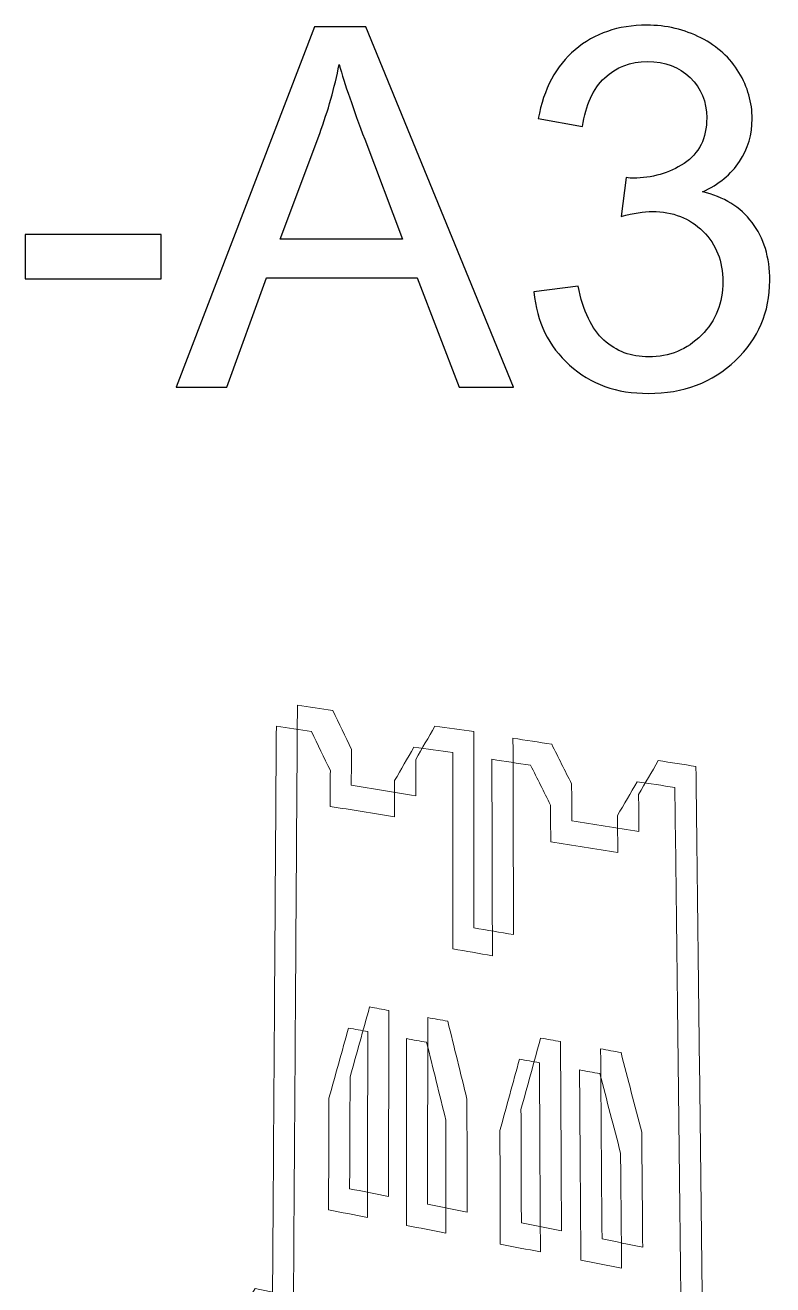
# Model space of a CAD drawing. Header units: centimetres. Extents: x -10.6 to 11.8, y -10.5 to 10.6.
# Drawn here: x 5.944 to 6.52, y 9.656 to 10.627 of the extents above; entities that cross this region are included whole.
import ezdxf

# ---------------------------------------------------------------- set-up
doc = ezdxf.new("R2010")
doc.units = ezdxf.units.CM
doc.header["$MEASUREMENT"] = 0
doc.layers.add('Livello 1', color=7, linetype='Continuous')

msp = doc.modelspace()

# ---------------------------------------------------------------- linework, layer by layer
at = {"layer": 'Livello 1', "color": 7}
for points, knots in [([(6.0605, 10.34826), (6.0605, 10.34826), (6.16721, 10.62605), (6.16721, 10.62605), (6.16721, 10.62605), (6.16721, 10.62605), (6.2068, 10.62605), (6.2068, 10.62605), (6.2068, 10.62605), (6.2068, 10.62605), (6.3205, 10.34826), (6.3205, 10.34826), (6.3205, 10.34826), (6.3205, 10.34826), (6.27859, 10.34826), (6.27859, 10.34826), (6.27859, 10.34826), (6.27859, 10.34826), (6.24618, 10.4324), (6.24618, 10.4324), (6.24618, 10.4324), (6.24618, 10.4324), (6.13003, 10.4324), (6.13003, 10.4324), (6.13003, 10.4324), (6.13003, 10.4324), (6.09956, 10.34826), (6.09956, 10.34826), (6.09956, 10.34826), (6.09956, 10.34826), (6.0605, 10.34826), (6.0605, 10.34826)], [0, 0, 0, 0, 0.125, 0.125, 0.125, 0.125, 0.25, 0.25, 0.25, 0.25, 0.375, 0.375, 0.375, 0.375, 0.5, 0.5, 0.5, 0.5, 0.625, 0.625, 0.625, 0.625, 0.75, 0.75, 0.75, 0.75, 0.875, 0.875, 0.875, 0.875, 1, 1, 1, 1]), ([(6.33622, 10.4216), (6.33622, 10.4216), (6.3703, 10.42613), (6.3703, 10.42613), (6.3703, 10.42613), (6.37425, 10.40679), (6.38091, 10.39289), (6.39029, 10.38435), (6.39029, 10.38435), (6.39973, 10.37581), (6.41118, 10.37154), (6.4247, 10.37154), (6.4247, 10.37154), (6.44074, 10.37154), (6.45432, 10.37711), (6.46538, 10.38823), (6.46538, 10.38823), (6.47637, 10.39935), (6.48194, 10.41313), (6.48194, 10.42956), (6.48194, 10.42956), (6.48194, 10.44521), (6.47683, 10.45815), (6.46661, 10.4683), (6.46661, 10.4683), (6.45632, 10.47845), (6.44332, 10.48356), (6.42754, 10.48356), (6.42754, 10.48356), (6.42107, 10.48356), (6.41305, 10.48227), (6.40348, 10.47975), (6.40348, 10.47975), (6.40348, 10.47975), (6.4073, 10.50969), (6.4073, 10.50969), (6.4073, 10.50969), (6.40956, 10.50943), (6.41137, 10.5093), (6.4128, 10.5093), (6.4128, 10.5093), (6.42728, 10.5093), (6.44035, 10.51312), (6.45199, 10.52069), (6.45199, 10.52069), (6.46363, 10.52826), (6.46945, 10.53996), (6.46945, 10.55574), (6.46945, 10.55574), (6.46945, 10.56823), (6.46518, 10.57864), (6.45671, 10.58679), (6.45671, 10.58679), (6.44824, 10.595), (6.43731, 10.59914), (6.42392, 10.59914), (6.42392, 10.59914), (6.41066, 10.59914), (6.3996, 10.59494), (6.39081, 10.58666), (6.39081, 10.58666), (6.38194, 10.57831), (6.37625, 10.56577), (6.37373, 10.54908), (6.37373, 10.54908), (6.37373, 10.54908), (6.33965, 10.55516), (6.33965, 10.55516), (6.33965, 10.55516), (6.34379, 10.57806), (6.35329, 10.59578), (6.36804, 10.60832), (6.36804, 10.60832), (6.38285, 10.62087), (6.40122, 10.62721), (6.42321, 10.62721), (6.42321, 10.62721), (6.43834, 10.62721), (6.45231, 10.62391), (6.46505, 10.61744), (6.46505, 10.61744), (6.4778, 10.61091), (6.48756, 10.60205), (6.49435, 10.5908), (6.49435, 10.5908), (6.50108, 10.57954), (6.50451, 10.56764), (6.50451, 10.55497), (6.50451, 10.55497), (6.50451, 10.543), (6.50127, 10.53207), (6.49481, 10.52218), (6.49481, 10.52218), (6.48834, 10.51234), (6.47883, 10.50452), (6.46622, 10.4987), (6.46622, 10.4987), (6.48265, 10.49495), (6.49539, 10.48706), (6.50451, 10.47509), (6.50451, 10.47509), (6.51356, 10.46319), (6.51809, 10.44825), (6.51809, 10.43033), (6.51809, 10.43033), (6.51809, 10.40608), (6.50929, 10.38551), (6.49157, 10.36863), (6.49157, 10.36863), (6.47392, 10.35175), (6.45154, 10.34334), (6.4245, 10.34334), (6.4245, 10.34334), (6.40012, 10.34334), (6.37988, 10.35059), (6.36377, 10.36514), (6.36377, 10.36514), (6.34767, 10.37963), (6.33848, 10.39845), (6.33622, 10.4216)], [0, 0, 0, 0, 0.033333, 0.033333, 0.033333, 0.033333, 0.066667, 0.066667, 0.066667, 0.066667, 0.1, 0.1, 0.1, 0.1, 0.133333, 0.133333, 0.133333, 0.133333, 0.166667, 0.166667, 0.166667, 0.166667, 0.2, 0.2, 0.2, 0.2, 0.233333, 0.233333, 0.233333, 0.233333, 0.266667, 0.266667, 0.266667, 0.266667, 0.3, 0.3, 0.3, 0.3, 0.333333, 0.333333, 0.333333, 0.333333, 0.366667, 0.366667, 0.366667, 0.366667, 0.4, 0.4, 0.4, 0.4, 0.433333, 0.433333, 0.433333, 0.433333, 0.466667, 0.466667, 0.466667, 0.466667, 0.5, 0.5, 0.5, 0.5, 0.533333, 0.533333, 0.533333, 0.533333, 0.566667, 0.566667, 0.566667, 0.566667, 0.6, 0.6, 0.6, 0.6, 0.633333, 0.633333, 0.633333, 0.633333, 0.666667, 0.666667, 0.666667, 0.666667, 0.7, 0.7, 0.7, 0.7, 0.733333, 0.733333, 0.733333, 0.733333, 0.766667, 0.766667, 0.766667, 0.766667, 0.8, 0.8, 0.8, 0.8, 0.833333, 0.833333, 0.833333, 0.833333, 0.866667, 0.866667, 0.866667, 0.866667, 0.9, 0.9, 0.9, 0.9, 0.933333, 0.933333, 0.933333, 0.933333, 0.966667, 0.966667, 0.966667, 0.966667, 1, 1, 1, 1]), ([(6.14063, 10.46235), (6.14063, 10.46235), (6.23487, 10.46235), (6.23487, 10.46235), (6.23487, 10.46235), (6.23487, 10.46235), (6.20583, 10.53925), (6.20583, 10.53925), (6.20583, 10.53925), (6.19703, 10.5626), (6.19043, 10.58181), (6.18616, 10.59688), (6.18616, 10.59688), (6.18261, 10.57903), (6.17763, 10.56137), (6.17116, 10.54378), (6.17116, 10.54378), (6.17116, 10.54378), (6.14063, 10.46235), (6.14063, 10.46235)], [0, 0, 0, 0, 0.2, 0.2, 0.2, 0.2, 0.4, 0.4, 0.4, 0.4, 0.6, 0.6, 0.6, 0.6, 0.8, 0.8, 0.8, 0.8, 1, 1, 1, 1]), ([(5.94415, 10.43163), (5.94415, 10.43163), (5.94415, 10.46591), (5.94415, 10.46591), (5.94415, 10.46591), (5.94415, 10.46591), (6.04899, 10.46591), (6.04899, 10.46591), (6.04899, 10.46591), (6.04899, 10.46591), (6.04899, 10.43163), (6.04899, 10.43163), (6.04899, 10.43163), (6.04899, 10.43163), (5.94415, 10.43163), (5.94415, 10.43163)], [0, 0, 0, 0, 0.25, 0.25, 0.25, 0.25, 0.5, 0.5, 0.5, 0.5, 0.75, 0.75, 0.75, 0.75, 1, 1, 1, 1])]:
    msp.add_open_spline(points, degree=3, knots=knots, dxfattribs=at)
at = {"layer": 'Livello 1', "color": 250, "lineweight": 9}
for points, knots in [([(6.0605, 10.34826), (6.0605, 10.34826), (6.16721, 10.62605), (6.16721, 10.62605), (6.16721, 10.62605), (6.16721, 10.62605), (6.2068, 10.62605), (6.2068, 10.62605), (6.2068, 10.62605), (6.2068, 10.62605), (6.3205, 10.34826), (6.3205, 10.34826), (6.3205, 10.34826), (6.3205, 10.34826), (6.27859, 10.34826), (6.27859, 10.34826), (6.27859, 10.34826), (6.27859, 10.34826), (6.24618, 10.4324), (6.24618, 10.4324), (6.24618, 10.4324), (6.24618, 10.4324), (6.13003, 10.4324), (6.13003, 10.4324), (6.13003, 10.4324), (6.13003, 10.4324), (6.09956, 10.34826), (6.09956, 10.34826), (6.09956, 10.34826), (6.09956, 10.34826), (6.0605, 10.34826), (6.0605, 10.34826)], [0, 0, 0, 0, 0.125, 0.125, 0.125, 0.125, 0.25, 0.25, 0.25, 0.25, 0.375, 0.375, 0.375, 0.375, 0.5, 0.5, 0.5, 0.5, 0.625, 0.625, 0.625, 0.625, 0.75, 0.75, 0.75, 0.75, 0.875, 0.875, 0.875, 0.875, 1, 1, 1, 1]), ([(6.0605, 10.34826), (6.0605, 10.34826), (6.16721, 10.62605), (6.16721, 10.62605), (6.16721, 10.62605), (6.16721, 10.62605), (6.2068, 10.62605), (6.2068, 10.62605), (6.2068, 10.62605), (6.2068, 10.62605), (6.3205, 10.34826), (6.3205, 10.34826), (6.3205, 10.34826), (6.3205, 10.34826), (6.27859, 10.34826), (6.27859, 10.34826), (6.27859, 10.34826), (6.27859, 10.34826), (6.24618, 10.4324), (6.24618, 10.4324), (6.24618, 10.4324), (6.24618, 10.4324), (6.13003, 10.4324), (6.13003, 10.4324), (6.13003, 10.4324), (6.13003, 10.4324), (6.09956, 10.34826), (6.09956, 10.34826), (6.09956, 10.34826), (6.09956, 10.34826), (6.0605, 10.34826), (6.0605, 10.34826)], [0, 0, 0, 0, 0.125, 0.125, 0.125, 0.125, 0.25, 0.25, 0.25, 0.25, 0.375, 0.375, 0.375, 0.375, 0.5, 0.5, 0.5, 0.5, 0.625, 0.625, 0.625, 0.625, 0.75, 0.75, 0.75, 0.75, 0.875, 0.875, 0.875, 0.875, 1, 1, 1, 1]), ([(6.33622, 10.4216), (6.33622, 10.4216), (6.3703, 10.42613), (6.3703, 10.42613), (6.3703, 10.42613), (6.37425, 10.40679), (6.38091, 10.39289), (6.39029, 10.38435), (6.39029, 10.38435), (6.39973, 10.37581), (6.41118, 10.37154), (6.4247, 10.37154), (6.4247, 10.37154), (6.44074, 10.37154), (6.45432, 10.37711), (6.46538, 10.38823), (6.46538, 10.38823), (6.47637, 10.39935), (6.48194, 10.41313), (6.48194, 10.42956), (6.48194, 10.42956), (6.48194, 10.44521), (6.47683, 10.45815), (6.46661, 10.4683), (6.46661, 10.4683), (6.45632, 10.47845), (6.44332, 10.48356), (6.42754, 10.48356), (6.42754, 10.48356), (6.42107, 10.48356), (6.41305, 10.48227), (6.40348, 10.47975), (6.40348, 10.47975), (6.40348, 10.47975), (6.4073, 10.50969), (6.4073, 10.50969), (6.4073, 10.50969), (6.40956, 10.50943), (6.41137, 10.5093), (6.4128, 10.5093), (6.4128, 10.5093), (6.42728, 10.5093), (6.44035, 10.51312), (6.45199, 10.52069), (6.45199, 10.52069), (6.46363, 10.52826), (6.46945, 10.53996), (6.46945, 10.55574), (6.46945, 10.55574), (6.46945, 10.56823), (6.46518, 10.57864), (6.45671, 10.58679), (6.45671, 10.58679), (6.44824, 10.595), (6.43731, 10.59914), (6.42392, 10.59914), (6.42392, 10.59914), (6.41066, 10.59914), (6.3996, 10.59494), (6.39081, 10.58666), (6.39081, 10.58666), (6.38194, 10.57831), (6.37625, 10.56577), (6.37373, 10.54908), (6.37373, 10.54908), (6.37373, 10.54908), (6.33965, 10.55516), (6.33965, 10.55516), (6.33965, 10.55516), (6.34379, 10.57806), (6.35329, 10.59578), (6.36804, 10.60832), (6.36804, 10.60832), (6.38285, 10.62087), (6.40122, 10.62721), (6.42321, 10.62721), (6.42321, 10.62721), (6.43834, 10.62721), (6.45231, 10.62391), (6.46505, 10.61744), (6.46505, 10.61744), (6.4778, 10.61091), (6.48756, 10.60205), (6.49435, 10.5908), (6.49435, 10.5908), (6.50108, 10.57954), (6.50451, 10.56764), (6.50451, 10.55497), (6.50451, 10.55497), (6.50451, 10.543), (6.50127, 10.53207), (6.49481, 10.52218), (6.49481, 10.52218), (6.48834, 10.51234), (6.47883, 10.50452), (6.46622, 10.4987), (6.46622, 10.4987), (6.48265, 10.49495), (6.49539, 10.48706), (6.50451, 10.47509), (6.50451, 10.47509), (6.51356, 10.46319), (6.51809, 10.44825), (6.51809, 10.43033), (6.51809, 10.43033), (6.51809, 10.40608), (6.50929, 10.38551), (6.49157, 10.36863), (6.49157, 10.36863), (6.47392, 10.35175), (6.45154, 10.34334), (6.4245, 10.34334), (6.4245, 10.34334), (6.40012, 10.34334), (6.37988, 10.35059), (6.36377, 10.36514), (6.36377, 10.36514), (6.34767, 10.37963), (6.33848, 10.39845), (6.33622, 10.4216)], [0, 0, 0, 0, 0.033333, 0.033333, 0.033333, 0.033333, 0.066667, 0.066667, 0.066667, 0.066667, 0.1, 0.1, 0.1, 0.1, 0.133333, 0.133333, 0.133333, 0.133333, 0.166667, 0.166667, 0.166667, 0.166667, 0.2, 0.2, 0.2, 0.2, 0.233333, 0.233333, 0.233333, 0.233333, 0.266667, 0.266667, 0.266667, 0.266667, 0.3, 0.3, 0.3, 0.3, 0.333333, 0.333333, 0.333333, 0.333333, 0.366667, 0.366667, 0.366667, 0.366667, 0.4, 0.4, 0.4, 0.4, 0.433333, 0.433333, 0.433333, 0.433333, 0.466667, 0.466667, 0.466667, 0.466667, 0.5, 0.5, 0.5, 0.5, 0.533333, 0.533333, 0.533333, 0.533333, 0.566667, 0.566667, 0.566667, 0.566667, 0.6, 0.6, 0.6, 0.6, 0.633333, 0.633333, 0.633333, 0.633333, 0.666667, 0.666667, 0.666667, 0.666667, 0.7, 0.7, 0.7, 0.7, 0.733333, 0.733333, 0.733333, 0.733333, 0.766667, 0.766667, 0.766667, 0.766667, 0.8, 0.8, 0.8, 0.8, 0.833333, 0.833333, 0.833333, 0.833333, 0.866667, 0.866667, 0.866667, 0.866667, 0.9, 0.9, 0.9, 0.9, 0.933333, 0.933333, 0.933333, 0.933333, 0.966667, 0.966667, 0.966667, 0.966667, 1, 1, 1, 1]), ([(6.33622, 10.4216), (6.33622, 10.4216), (6.3703, 10.42613), (6.3703, 10.42613), (6.3703, 10.42613), (6.37425, 10.40679), (6.38091, 10.39289), (6.39029, 10.38435), (6.39029, 10.38435), (6.39973, 10.37581), (6.41118, 10.37154), (6.4247, 10.37154), (6.4247, 10.37154), (6.44074, 10.37154), (6.45432, 10.37711), (6.46538, 10.38823), (6.46538, 10.38823), (6.47637, 10.39935), (6.48194, 10.41313), (6.48194, 10.42956), (6.48194, 10.42956), (6.48194, 10.44521), (6.47683, 10.45815), (6.46661, 10.4683), (6.46661, 10.4683), (6.45632, 10.47845), (6.44332, 10.48356), (6.42754, 10.48356), (6.42754, 10.48356), (6.42107, 10.48356), (6.41305, 10.48227), (6.40348, 10.47975), (6.40348, 10.47975), (6.40348, 10.47975), (6.4073, 10.50969), (6.4073, 10.50969), (6.4073, 10.50969), (6.40956, 10.50943), (6.41137, 10.5093), (6.4128, 10.5093), (6.4128, 10.5093), (6.42728, 10.5093), (6.44035, 10.51312), (6.45199, 10.52069), (6.45199, 10.52069), (6.46363, 10.52826), (6.46945, 10.53996), (6.46945, 10.55574), (6.46945, 10.55574), (6.46945, 10.56823), (6.46518, 10.57864), (6.45671, 10.58679), (6.45671, 10.58679), (6.44824, 10.595), (6.43731, 10.59914), (6.42392, 10.59914), (6.42392, 10.59914), (6.41066, 10.59914), (6.3996, 10.59494), (6.39081, 10.58666), (6.39081, 10.58666), (6.38194, 10.57831), (6.37625, 10.56577), (6.37373, 10.54908), (6.37373, 10.54908), (6.37373, 10.54908), (6.33965, 10.55516), (6.33965, 10.55516), (6.33965, 10.55516), (6.34379, 10.57806), (6.35329, 10.59578), (6.36804, 10.60832), (6.36804, 10.60832), (6.38285, 10.62087), (6.40122, 10.62721), (6.42321, 10.62721), (6.42321, 10.62721), (6.43834, 10.62721), (6.45231, 10.62391), (6.46505, 10.61744), (6.46505, 10.61744), (6.4778, 10.61091), (6.48756, 10.60205), (6.49435, 10.5908), (6.49435, 10.5908), (6.50108, 10.57954), (6.50451, 10.56764), (6.50451, 10.55497), (6.50451, 10.55497), (6.50451, 10.543), (6.50127, 10.53207), (6.49481, 10.52218), (6.49481, 10.52218), (6.48834, 10.51234), (6.47883, 10.50452), (6.46622, 10.4987), (6.46622, 10.4987), (6.48265, 10.49495), (6.49539, 10.48706), (6.50451, 10.47509), (6.50451, 10.47509), (6.51356, 10.46319), (6.51809, 10.44825), (6.51809, 10.43033), (6.51809, 10.43033), (6.51809, 10.40608), (6.50929, 10.38551), (6.49157, 10.36863), (6.49157, 10.36863), (6.47392, 10.35175), (6.45154, 10.34334), (6.4245, 10.34334), (6.4245, 10.34334), (6.40012, 10.34334), (6.37988, 10.35059), (6.36377, 10.36514), (6.36377, 10.36514), (6.34767, 10.37963), (6.33848, 10.39845), (6.33622, 10.4216)], [0, 0, 0, 0, 0.033333, 0.033333, 0.033333, 0.033333, 0.066667, 0.066667, 0.066667, 0.066667, 0.1, 0.1, 0.1, 0.1, 0.133333, 0.133333, 0.133333, 0.133333, 0.166667, 0.166667, 0.166667, 0.166667, 0.2, 0.2, 0.2, 0.2, 0.233333, 0.233333, 0.233333, 0.233333, 0.266667, 0.266667, 0.266667, 0.266667, 0.3, 0.3, 0.3, 0.3, 0.333333, 0.333333, 0.333333, 0.333333, 0.366667, 0.366667, 0.366667, 0.366667, 0.4, 0.4, 0.4, 0.4, 0.433333, 0.433333, 0.433333, 0.433333, 0.466667, 0.466667, 0.466667, 0.466667, 0.5, 0.5, 0.5, 0.5, 0.533333, 0.533333, 0.533333, 0.533333, 0.566667, 0.566667, 0.566667, 0.566667, 0.6, 0.6, 0.6, 0.6, 0.633333, 0.633333, 0.633333, 0.633333, 0.666667, 0.666667, 0.666667, 0.666667, 0.7, 0.7, 0.7, 0.7, 0.733333, 0.733333, 0.733333, 0.733333, 0.766667, 0.766667, 0.766667, 0.766667, 0.8, 0.8, 0.8, 0.8, 0.833333, 0.833333, 0.833333, 0.833333, 0.866667, 0.866667, 0.866667, 0.866667, 0.9, 0.9, 0.9, 0.9, 0.933333, 0.933333, 0.933333, 0.933333, 0.966667, 0.966667, 0.966667, 0.966667, 1, 1, 1, 1]), ([(6.14063, 10.46235), (6.14063, 10.46235), (6.23487, 10.46235), (6.23487, 10.46235), (6.23487, 10.46235), (6.23487, 10.46235), (6.20583, 10.53925), (6.20583, 10.53925), (6.20583, 10.53925), (6.19703, 10.5626), (6.19043, 10.58181), (6.18616, 10.59688), (6.18616, 10.59688), (6.18261, 10.57903), (6.17763, 10.56137), (6.17116, 10.54378), (6.17116, 10.54378), (6.17116, 10.54378), (6.14063, 10.46235), (6.14063, 10.46235)], [0, 0, 0, 0, 0.2, 0.2, 0.2, 0.2, 0.4, 0.4, 0.4, 0.4, 0.6, 0.6, 0.6, 0.6, 0.8, 0.8, 0.8, 0.8, 1, 1, 1, 1]), ([(6.14063, 10.46235), (6.14063, 10.46235), (6.23487, 10.46235), (6.23487, 10.46235), (6.23487, 10.46235), (6.23487, 10.46235), (6.20583, 10.53925), (6.20583, 10.53925), (6.20583, 10.53925), (6.19703, 10.5626), (6.19043, 10.58181), (6.18616, 10.59688), (6.18616, 10.59688), (6.18261, 10.57903), (6.17763, 10.56137), (6.17116, 10.54378), (6.17116, 10.54378), (6.17116, 10.54378), (6.14063, 10.46235), (6.14063, 10.46235)], [0, 0, 0, 0, 0.2, 0.2, 0.2, 0.2, 0.4, 0.4, 0.4, 0.4, 0.6, 0.6, 0.6, 0.6, 0.8, 0.8, 0.8, 0.8, 1, 1, 1, 1]), ([(5.94415, 10.43163), (5.94415, 10.43163), (5.94415, 10.46591), (5.94415, 10.46591), (5.94415, 10.46591), (5.94415, 10.46591), (6.04899, 10.46591), (6.04899, 10.46591), (6.04899, 10.46591), (6.04899, 10.46591), (6.04899, 10.43163), (6.04899, 10.43163), (6.04899, 10.43163), (6.04899, 10.43163), (5.94415, 10.43163), (5.94415, 10.43163)], [0, 0, 0, 0, 0.25, 0.25, 0.25, 0.25, 0.5, 0.5, 0.5, 0.5, 0.75, 0.75, 0.75, 0.75, 1, 1, 1, 1]), ([(5.94415, 10.43163), (5.94415, 10.43163), (5.94415, 10.46591), (5.94415, 10.46591), (5.94415, 10.46591), (5.94415, 10.46591), (6.04899, 10.46591), (6.04899, 10.46591), (6.04899, 10.46591), (6.04899, 10.46591), (6.04899, 10.43163), (6.04899, 10.43163), (6.04899, 10.43163), (6.04899, 10.43163), (5.94415, 10.43163), (5.94415, 10.43163)], [0, 0, 0, 0, 0.25, 0.25, 0.25, 0.25, 0.5, 0.5, 0.5, 0.5, 0.75, 0.75, 0.75, 0.75, 1, 1, 1, 1])]:
    msp.add_open_spline(points, degree=3, knots=knots, dxfattribs=at)
at = {"layer": 'Livello 1', "color": 7, "lineweight": 9}
for points, knots in [([(6.154, 10.10311), (6.16302, 10.10173), (6.17208, 10.10033), (6.18118, 10.09894), (6.18118, 10.09894), (6.18598, 10.08893), (6.19079, 10.07891), (6.19561, 10.06897), (6.19561, 10.06897), (6.19558, 10.0597), (6.19554, 10.05043), (6.19551, 10.04124), (6.19551, 10.04124), (6.21197, 10.0386), (6.22848, 10.03593), (6.24514, 10.03325), (6.24514, 10.03325), (6.24515, 10.04258), (6.24516, 10.05191), (6.24516, 10.06125), (6.24516, 10.06125), (6.25007, 10.06973), (6.25504, 10.07821), (6.25997, 10.0868), (6.25997, 10.0868), (6.26998, 10.08543), (6.28, 10.08405), (6.29001, 10.08276), (6.29001, 10.08276), (6.29002, 10.03253), (6.29003, 9.98214), (6.29, 9.9314), (6.29, 9.9314), (6.30019, 9.92964), (6.31037, 9.92788), (6.32056, 9.92612), (6.32056, 9.92612), (6.32038, 9.97683), (6.32027, 10.02735), (6.32013, 10.07754), (6.32013, 10.07754), (6.33006, 10.07601), (6.34004, 10.07448), (6.35001, 10.07294), (6.35001, 10.07294), (6.35511, 10.06269), (6.36021, 10.05251), (6.36533, 10.04232), (6.36533, 10.04232), (6.36539, 10.03292), (6.36544, 10.02344), (6.36551, 10.01395), (6.36551, 10.01395), (6.38265, 10.0112), (6.39992, 10.00842), (6.41722, 10.00562), (6.41722, 10.00562), (6.41713, 10.01518), (6.41704, 10.02473), (6.41695, 10.03428), (6.41695, 10.03428), (6.42199, 10.04285), (6.42707, 10.05153), (6.43214, 10.0603), (6.43214, 10.0603), (6.4418, 10.05881), (6.45145, 10.05732), (6.46119, 10.05583), (6.46119, 10.05583), (6.46211, 9.97844), (6.46301, 9.90027), (6.46395, 9.8215), (6.46395, 9.8215), (6.46489, 9.74205), (6.46585, 9.66171), (6.46677, 9.58069), (6.46677, 9.58069), (6.47748, 9.57842), (6.48822, 9.57616), (6.49897, 9.57388), (6.49897, 9.57388), (6.50446, 9.56257), (6.51004, 9.55133), (6.51558, 9.54007), (6.51558, 9.54007), (6.51598, 9.51333), (6.51637, 9.4865), (6.51677, 9.4595), (6.51677, 9.4595), (6.51148, 9.45045), (6.50616, 9.44131), (6.50091, 9.43237), (6.50091, 9.43237), (6.49007, 9.43485), (6.47924, 9.43731), (6.46845, 9.43977), (6.46845, 9.43977), (6.46886, 9.40514), (6.46928, 9.37043), (6.46969, 9.33564), (6.46969, 9.33564), (6.48054, 9.33303), (6.49144, 9.33042), (6.50234, 9.3278), (6.50234, 9.3278), (6.50791, 9.31606), (6.51358, 9.30429), (6.5192, 9.2926), (6.5192, 9.2926), (6.5196, 9.26507), (6.52001, 9.23746), (6.52041, 9.20976), (6.52041, 9.20976), (6.51506, 9.20054), (6.50966, 9.19141), (6.50434, 9.18237), (6.50434, 9.18237), (6.49331, 9.1852), (6.48232, 9.18801), (6.47138, 9.19081), (6.47138, 9.19081), (6.41582, 9.20505), (6.36089, 9.21913), (6.3068, 9.23297), (6.3068, 9.23297), (6.25334, 9.24666), (6.20053, 9.26027), (6.14845, 9.27368), (6.14845, 9.27368), (6.13834, 9.27619), (6.12827, 9.27869), (6.11821, 9.28126), (6.11821, 9.28126), (6.11328, 9.29246), (6.10836, 9.30365), (6.10353, 9.31498), (6.10353, 9.31498), (6.10377, 9.34122), (6.10402, 9.3673), (6.10425, 9.39338), (6.10425, 9.39338), (6.10924, 9.402), (6.11431, 9.41071), (6.11936, 9.41943), (6.11936, 9.41943), (6.12935, 9.41705), (6.13937, 9.41464), (6.1494, 9.41224), (6.1494, 9.41224), (6.14962, 9.44528), (6.14983, 9.47832), (6.15005, 9.5112), (6.15005, 9.5112), (6.14009, 9.51371), (6.13016, 9.51615), (6.1202, 9.51866), (6.1202, 9.51866), (6.11533, 9.52953), (6.11048, 9.5404), (6.10572, 9.55124), (6.10572, 9.55124), (6.10596, 9.57674), (6.10619, 9.60216), (6.10643, 9.62757), (6.10643, 9.62757), (6.11135, 9.63602), (6.11633, 9.64464), (6.12136, 9.65327), (6.12136, 9.65327), (6.13121, 9.65136), (6.14106, 9.64944), (6.15094, 9.64751), (6.15094, 9.64751), (6.15149, 9.72522), (6.152, 9.80218), (6.1525, 9.87838), (6.1525, 9.87838), (6.15299, 9.95384), (6.15352, 10.02881), (6.154, 10.10311)], [0, 0, 0, 0, 0.022222, 0.022222, 0.022222, 0.022222, 0.044444, 0.044444, 0.044444, 0.044444, 0.066667, 0.066667, 0.066667, 0.066667, 0.088889, 0.088889, 0.088889, 0.088889, 0.111111, 0.111111, 0.111111, 0.111111, 0.133333, 0.133333, 0.133333, 0.133333, 0.155556, 0.155556, 0.155556, 0.155556, 0.177778, 0.177778, 0.177778, 0.177778, 0.2, 0.2, 0.2, 0.2, 0.222222, 0.222222, 0.222222, 0.222222, 0.244444, 0.244444, 0.244444, 0.244444, 0.266667, 0.266667, 0.266667, 0.266667, 0.288889, 0.288889, 0.288889, 0.288889, 0.311111, 0.311111, 0.311111, 0.311111, 0.333333, 0.333333, 0.333333, 0.333333, 0.355556, 0.355556, 0.355556, 0.355556, 0.377778, 0.377778, 0.377778, 0.377778, 0.4, 0.4, 0.4, 0.4, 0.422222, 0.422222, 0.422222, 0.422222, 0.444444, 0.444444, 0.444444, 0.444444, 0.466667, 0.466667, 0.466667, 0.466667, 0.488889, 0.488889, 0.488889, 0.488889, 0.511111, 0.511111, 0.511111, 0.511111, 0.533333, 0.533333, 0.533333, 0.533333, 0.555556, 0.555556, 0.555556, 0.555556, 0.577778, 0.577778, 0.577778, 0.577778, 0.6, 0.6, 0.6, 0.6, 0.622222, 0.622222, 0.622222, 0.622222, 0.644444, 0.644444, 0.644444, 0.644444, 0.666667, 0.666667, 0.666667, 0.666667, 0.688889, 0.688889, 0.688889, 0.688889, 0.711111, 0.711111, 0.711111, 0.711111, 0.733333, 0.733333, 0.733333, 0.733333, 0.755556, 0.755556, 0.755556, 0.755556, 0.777778, 0.777778, 0.777778, 0.777778, 0.8, 0.8, 0.8, 0.8, 0.822222, 0.822222, 0.822222, 0.822222, 0.844444, 0.844444, 0.844444, 0.844444, 0.866667, 0.866667, 0.866667, 0.866667, 0.888889, 0.888889, 0.888889, 0.888889, 0.911111, 0.911111, 0.911111, 0.911111, 0.933333, 0.933333, 0.933333, 0.933333, 0.955556, 0.955556, 0.955556, 0.955556, 0.977778, 0.977778, 0.977778, 0.977778, 1, 1, 1, 1]), ([(6.13774, 10.08686), (6.14677, 10.08547), (6.15583, 10.08408), (6.16492, 10.08268), (6.16492, 10.08268), (6.16973, 10.07267), (6.17454, 10.06265), (6.17936, 10.05271), (6.17936, 10.05271), (6.17932, 10.04344), (6.17929, 10.03417), (6.17925, 10.02498), (6.17925, 10.02498), (6.19572, 10.02234), (6.21222, 10.01967), (6.22889, 10.01699), (6.22889, 10.01699), (6.22889, 10.02632), (6.2289, 10.03566), (6.22891, 10.04499), (6.22891, 10.04499), (6.23381, 10.05347), (6.23879, 10.06196), (6.24371, 10.07054), (6.24371, 10.07054), (6.25373, 10.06917), (6.26374, 10.0678), (6.27376, 10.06651), (6.27376, 10.06651), (6.27376, 10.01628), (6.27378, 9.96588), (6.27375, 9.91514), (6.27375, 9.91514), (6.28394, 9.91339), (6.29412, 9.91163), (6.3043, 9.90987), (6.3043, 9.90987), (6.30412, 9.96057), (6.30402, 10.0111), (6.30387, 10.06128), (6.30387, 10.06128), (6.31381, 10.05976), (6.32378, 10.05822), (6.33375, 10.05668), (6.33375, 10.05668), (6.33886, 10.04644), (6.34396, 10.03626), (6.34907, 10.02607), (6.34907, 10.02607), (6.34913, 10.01667), (6.34919, 10.00718), (6.34925, 9.9977), (6.34925, 9.9977), (6.3664, 9.99494), (6.38366, 9.99216), (6.40096, 9.98937), (6.40096, 9.98937), (6.40087, 9.99892), (6.40078, 10.00847), (6.40069, 10.01802), (6.40069, 10.01802), (6.40574, 10.0266), (6.41082, 10.03527), (6.41589, 10.04404), (6.41589, 10.04404), (6.42554, 10.04256), (6.43519, 10.04107), (6.44493, 10.03957), (6.44493, 10.03957), (6.44586, 9.96218), (6.44676, 9.88402), (6.44769, 9.80525), (6.44769, 9.80525), (6.44864, 9.72579), (6.44959, 9.64545), (6.45052, 9.56443), (6.45052, 9.56443), (6.46122, 9.56217), (6.47197, 9.5599), (6.48271, 9.55762), (6.48271, 9.55762), (6.4882, 9.54631), (6.49378, 9.53507), (6.49932, 9.52381), (6.49932, 9.52381), (6.49972, 9.49708), (6.50011, 9.47025), (6.50051, 9.44324), (6.50051, 9.44324), (6.49523, 9.43419), (6.4899, 9.42506), (6.48465, 9.41611), (6.48465, 9.41611), (6.47382, 9.41859), (6.46299, 9.42105), (6.4522, 9.42351), (6.4522, 9.42351), (6.4526, 9.38889), (6.45302, 9.35418), (6.45343, 9.31938), (6.45343, 9.31938), (6.46429, 9.31677), (6.47518, 9.31416), (6.48608, 9.31154), (6.48608, 9.31154), (6.49165, 9.29981), (6.49732, 9.28803), (6.50295, 9.27634), (6.50295, 9.27634), (6.50335, 9.24882), (6.50375, 9.2212), (6.50416, 9.19351), (6.50416, 9.19351), (6.4988, 9.18428), (6.4934, 9.17516), (6.48808, 9.16612), (6.48808, 9.16612), (6.47705, 9.16894), (6.46607, 9.17176), (6.45512, 9.17456), (6.45512, 9.17456), (6.39956, 9.1888), (6.34464, 9.20287), (6.29054, 9.21672), (6.29054, 9.21672), (6.23708, 9.2304), (6.18428, 9.24401), (6.13219, 9.25743), (6.13219, 9.25743), (6.12209, 9.25993), (6.11201, 9.26243), (6.10195, 9.265), (6.10195, 9.265), (6.09702, 9.2762), (6.09211, 9.28739), (6.08728, 9.29872), (6.08728, 9.29872), (6.08751, 9.32497), (6.08776, 9.35104), (6.088, 9.37712), (6.088, 9.37712), (6.09298, 9.38575), (6.09805, 9.39445), (6.10311, 9.40318), (6.10311, 9.40318), (6.11309, 9.40079), (6.12311, 9.39839), (6.13314, 9.39598), (6.13314, 9.39598), (6.13336, 9.42902), (6.13358, 9.46206), (6.13379, 9.49494), (6.13379, 9.49494), (6.12383, 9.49746), (6.1139, 9.4999), (6.10394, 9.5024), (6.10394, 9.5024), (6.09908, 9.51328), (6.09423, 9.52414), (6.08946, 9.53498), (6.08946, 9.53498), (6.0897, 9.56048), (6.08993, 9.5859), (6.09017, 9.61131), (6.09017, 9.61131), (6.09509, 9.61977), (6.10008, 9.62838), (6.1051, 9.63702), (6.1051, 9.63702), (6.11495, 9.63511), (6.1248, 9.63318), (6.13468, 9.63126), (6.13468, 9.63126), (6.13523, 9.70896), (6.13574, 9.78592), (6.13624, 9.86213), (6.13624, 9.86213), (6.13673, 9.93758), (6.13726, 10.01256), (6.13774, 10.08686)], [0, 0, 0, 0, 0.022222, 0.022222, 0.022222, 0.022222, 0.044444, 0.044444, 0.044444, 0.044444, 0.066667, 0.066667, 0.066667, 0.066667, 0.088889, 0.088889, 0.088889, 0.088889, 0.111111, 0.111111, 0.111111, 0.111111, 0.133333, 0.133333, 0.133333, 0.133333, 0.155556, 0.155556, 0.155556, 0.155556, 0.177778, 0.177778, 0.177778, 0.177778, 0.2, 0.2, 0.2, 0.2, 0.222222, 0.222222, 0.222222, 0.222222, 0.244444, 0.244444, 0.244444, 0.244444, 0.266667, 0.266667, 0.266667, 0.266667, 0.288889, 0.288889, 0.288889, 0.288889, 0.311111, 0.311111, 0.311111, 0.311111, 0.333333, 0.333333, 0.333333, 0.333333, 0.355556, 0.355556, 0.355556, 0.355556, 0.377778, 0.377778, 0.377778, 0.377778, 0.4, 0.4, 0.4, 0.4, 0.422222, 0.422222, 0.422222, 0.422222, 0.444444, 0.444444, 0.444444, 0.444444, 0.466667, 0.466667, 0.466667, 0.466667, 0.488889, 0.488889, 0.488889, 0.488889, 0.511111, 0.511111, 0.511111, 0.511111, 0.533333, 0.533333, 0.533333, 0.533333, 0.555556, 0.555556, 0.555556, 0.555556, 0.577778, 0.577778, 0.577778, 0.577778, 0.6, 0.6, 0.6, 0.6, 0.622222, 0.622222, 0.622222, 0.622222, 0.644444, 0.644444, 0.644444, 0.644444, 0.666667, 0.666667, 0.666667, 0.666667, 0.688889, 0.688889, 0.688889, 0.688889, 0.711111, 0.711111, 0.711111, 0.711111, 0.733333, 0.733333, 0.733333, 0.733333, 0.755556, 0.755556, 0.755556, 0.755556, 0.777778, 0.777778, 0.777778, 0.777778, 0.8, 0.8, 0.8, 0.8, 0.822222, 0.822222, 0.822222, 0.822222, 0.844444, 0.844444, 0.844444, 0.844444, 0.866667, 0.866667, 0.866667, 0.866667, 0.888889, 0.888889, 0.888889, 0.888889, 0.911111, 0.911111, 0.911111, 0.911111, 0.933333, 0.933333, 0.933333, 0.933333, 0.955556, 0.955556, 0.955556, 0.955556, 0.977778, 0.977778, 0.977778, 0.977778, 1, 1, 1, 1]), ([(6.19458, 9.8163), (6.19958, 9.83433), (6.20461, 9.85231), (6.20963, 9.87038), (6.20963, 9.87038), (6.21458, 9.86948), (6.21954, 9.86857), (6.22449, 9.86767), (6.22449, 9.86767), (6.22439, 9.82013), (6.22428, 9.77234), (6.22414, 9.72431), (6.22414, 9.72431), (6.21414, 9.72631), (6.20415, 9.72831), (6.1942, 9.73022), (6.1942, 9.73022), (6.19435, 9.75902), (6.19446, 9.78766), (6.19458, 9.8163)], [0, 0, 0, 0, 0.2, 0.2, 0.2, 0.2, 0.4, 0.4, 0.4, 0.4, 0.6, 0.6, 0.6, 0.6, 0.8, 0.8, 0.8, 0.8, 1, 1, 1, 1]), ([(6.25442, 9.86221), (6.25957, 9.86127), (6.26469, 9.86034), (6.26985, 9.8594), (6.26985, 9.8594), (6.27477, 9.83943), (6.27972, 9.81943), (6.28467, 9.79932), (6.28467, 9.79932), (6.28471, 9.77042), (6.28471, 9.74134), (6.28476, 9.71226), (6.28476, 9.71226), (6.2746, 9.71422), (6.26444, 9.71624), (6.25432, 9.71827), (6.25432, 9.71827), (6.25435, 9.7665), (6.2544, 9.81457), (6.25442, 9.86221)], [0, 0, 0, 0, 0.2, 0.2, 0.2, 0.2, 0.4, 0.4, 0.4, 0.4, 0.6, 0.6, 0.6, 0.6, 0.8, 0.8, 0.8, 0.8, 1, 1, 1, 1]), ([(6.17832, 9.80004), (6.18332, 9.81808), (6.18835, 9.83605), (6.19337, 9.85412), (6.19337, 9.85412), (6.19832, 9.85322), (6.20328, 9.85232), (6.20824, 9.85141), (6.20824, 9.85141), (6.20813, 9.80387), (6.20803, 9.75609), (6.20788, 9.70806), (6.20788, 9.70806), (6.19789, 9.71005), (6.1879, 9.71206), (6.17794, 9.71396), (6.17794, 9.71396), (6.1781, 9.74277), (6.17821, 9.77141), (6.17832, 9.80004)], [0, 0, 0, 0, 0.2, 0.2, 0.2, 0.2, 0.4, 0.4, 0.4, 0.4, 0.6, 0.6, 0.6, 0.6, 0.8, 0.8, 0.8, 0.8, 1, 1, 1, 1]), ([(6.32631, 9.79144), (6.33136, 9.80977), (6.33639, 9.82813), (6.34142, 9.84644), (6.34142, 9.84644), (6.3465, 9.84551), (6.35165, 9.84457), (6.35677, 9.84364), (6.35677, 9.84364), (6.35704, 9.79534), (6.35728, 9.74669), (6.35756, 9.69779), (6.35756, 9.69779), (6.3472, 9.69978), (6.33688, 9.70184), (6.3266, 9.70389), (6.3266, 9.70389), (6.32653, 9.73322), (6.32641, 9.76236), (6.32631, 9.79144)], [0, 0, 0, 0, 0.2, 0.2, 0.2, 0.2, 0.4, 0.4, 0.4, 0.4, 0.6, 0.6, 0.6, 0.6, 0.8, 0.8, 0.8, 0.8, 1, 1, 1, 1]), ([(6.23816, 9.84596), (6.24331, 9.84501), (6.24843, 9.84408), (6.25359, 9.84314), (6.25359, 9.84314), (6.25852, 9.82317), (6.26346, 9.80318), (6.26842, 9.78306), (6.26842, 9.78306), (6.26846, 9.75416), (6.26846, 9.72509), (6.2685, 9.69601), (6.2685, 9.69601), (6.25834, 9.69796), (6.24818, 9.69999), (6.23807, 9.70201), (6.23807, 9.70201), (6.23809, 9.75025), (6.23815, 9.79831), (6.23816, 9.84596)], [0, 0, 0, 0, 0.2, 0.2, 0.2, 0.2, 0.4, 0.4, 0.4, 0.4, 0.6, 0.6, 0.6, 0.6, 0.8, 0.8, 0.8, 0.8, 1, 1, 1, 1]), ([(6.3877, 9.83809), (6.3929, 9.83714), (6.39814, 9.83618), (6.40341, 9.83522), (6.40341, 9.83522), (6.4087, 9.81487), (6.414, 9.7944), (6.41934, 9.77391), (6.41934, 9.77391), (6.41962, 9.74447), (6.41989, 9.71496), (6.42013, 9.68528), (6.42013, 9.68528), (6.40965, 9.68737), (6.39917, 9.68947), (6.38877, 9.69156), (6.38877, 9.69156), (6.3884, 9.74066), (6.38803, 9.7895), (6.3877, 9.83809)], [0, 0, 0, 0, 0.2, 0.2, 0.2, 0.2, 0.4, 0.4, 0.4, 0.4, 0.6, 0.6, 0.6, 0.6, 0.8, 0.8, 0.8, 0.8, 1, 1, 1, 1]), ([(6.31005, 9.77518), (6.3151, 9.79352), (6.32014, 9.81187), (6.32517, 9.83018), (6.32517, 9.83018), (6.33025, 9.82926), (6.3354, 9.82831), (6.34051, 9.82738), (6.34051, 9.82738), (6.34079, 9.77908), (6.34103, 9.73044), (6.34131, 9.68154), (6.34131, 9.68154), (6.33095, 9.68352), (6.32063, 9.68559), (6.31035, 9.68764), (6.31035, 9.68764), (6.31027, 9.71696), (6.31016, 9.74611), (6.31005, 9.77518)], [0, 0, 0, 0, 0.2, 0.2, 0.2, 0.2, 0.4, 0.4, 0.4, 0.4, 0.6, 0.6, 0.6, 0.6, 0.8, 0.8, 0.8, 0.8, 1, 1, 1, 1]), ([(6.37145, 9.82183), (6.37664, 9.82088), (6.38188, 9.81993), (6.38715, 9.81897), (6.38715, 9.81897), (6.39244, 9.79861), (6.39774, 9.77815), (6.40309, 9.75765), (6.40309, 9.75765), (6.40336, 9.72821), (6.40364, 9.69871), (6.40388, 9.66902), (6.40388, 9.66902), (6.39339, 9.67112), (6.38291, 9.67322), (6.37251, 9.6753), (6.37251, 9.6753), (6.37214, 9.7244), (6.37177, 9.77324), (6.37145, 9.82183)], [0, 0, 0, 0, 0.2, 0.2, 0.2, 0.2, 0.4, 0.4, 0.4, 0.4, 0.6, 0.6, 0.6, 0.6, 0.8, 0.8, 0.8, 0.8, 1, 1, 1, 1])]:
    msp.add_open_spline(points, degree=3, knots=knots, dxfattribs=at)

doc.saveas('drawing.dxf')
